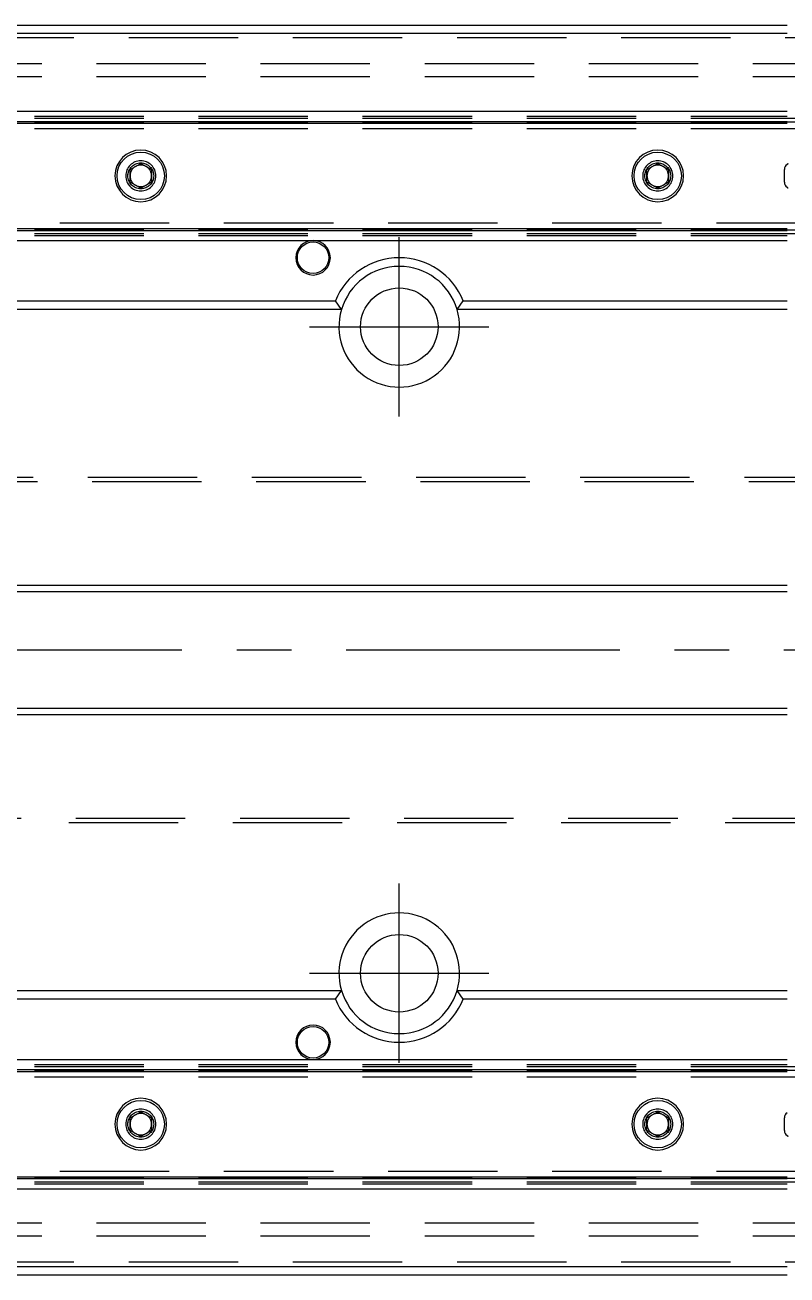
# Model space of a CAD drawing. Extents: x -18 to 1046, y -319 to 82.
# Drawn here: x 246.6 to 335, y -72.5 to 72.5 of the extents above; entities that cross this region are included whole.
import ezdxf

# ---------------------------------------------------------------- set-up
doc = ezdxf.new("R2010")
doc.units = 0
doc.linetypes.add('CENTER', pattern=[50.8, 31.75, -6.35, 6.35, -6.35])
doc.linetypes.add('DASHED', pattern=[19.05, 12.7, -6.35])
doc.layers.get('0').update_dxf_attribs({"linetype": 'CONTINUOUS'})
doc.layers.add('CENTER', color=1, linetype='CENTER')

msp = doc.modelspace()

# ---------------------------------------------------------------- linework, layer by layer
at = {"color": 7, "linetype": 'CONTINUOUS'}
for p, q in [((2, 72.5), (335, 72.5)), ((335, 71.5), (1, 71.5)), ((0, 62.5), (335, 62.5)), ((0, 61.32), (335, 61.32)), ((0, 61.1), (335, 61.1)), ((258.75, 55.72), (260, 56.44)), ((258.75, 54.28), (258.75, 55.72)), ((260, 56.44), (261.25, 55.72)), ((261.25, 55.72), (261.25, 54.28)), ((318.75, 55.72), (320, 56.44)), ((318.75, 54.28), (318.75, 55.72)), ((320, 56.44), (321.25, 55.72)), ((321.25, 55.72), (321.25, 54.28)), ((334.7, 55), (334.7, 55.75)), ((260, 53.56), (258.75, 54.28)), ((261.25, 54.28), (260, 53.56)), ((320, 53.56), (318.75, 54.28)), ((321.25, 54.28), (320, 53.56)), ((334.7, 54.25), (334.7, 55)), ((0, 48.9), (335, 48.9)), ((0, 48.68), (335, 48.68)), ((0, 47.5), (335, 47.5)), ((283.29, 39.5), (176.71, 39.5)), ((177.42, 40.5), (282.58, 40.5)), ((283.29, 39.5), (282.58, 40.5)), ((296.71, 39.5), (297.42, 40.5)), ((335, 39.5), (296.71, 39.5)), ((297.42, 40.5), (335, 40.5)), ((335, 7.5), (40.5, 7.5)), ((40.5, -7.5), (335, -7.5)), ((176.71, -39.5), (283.29, -39.5)), ((282.58, -40.5), (177.42, -40.5)), ((282.58, -40.5), (283.29, -39.5)), ((296.71, -39.5), (335, -39.5)), ((297.42, -40.5), (296.71, -39.5)), ((335, -40.5), (297.42, -40.5)), ((0, -47.5), (335, -47.5)), ((0, -48.68), (335, -48.68)), ((0, -48.9), (335, -48.9)), ((258.75, -54.28), (260, -53.56)), ((260, -53.56), (261.25, -54.28)), ((318.75, -54.28), (320, -53.56)), ((320, -53.56), (321.25, -54.28)), ((258.75, -55.72), (258.75, -54.28)), ((261.25, -54.28), (261.25, -55.72)), ((318.75, -55.72), (318.75, -54.28)), ((321.25, -54.28), (321.25, -55.72)), ((334.7, -55), (334.7, -54.25)), ((334.7, -55.75), (334.7, -55)), ((260, -56.44), (258.75, -55.72)), ((261.25, -55.72), (260, -56.44)), ((320, -56.44), (318.75, -55.72)), ((321.25, -55.72), (320, -56.44)), ((0, -61.1), (335, -61.1)), ((0, -61.32), (335, -61.32)), ((0, -62.5), (335, -62.5)), ((1, -71.5), (335, -71.5)), ((335, -72.5), (2, -72.5))]:
    msp.add_line(p, q, dxfattribs=at)
at = {"color": 3, "linetype": 'DASHED'}
for p, q in [((347.5, 71), (0.5, 71)), ((820, 68), (0, 68)), ((820, 66.5), (0, 66.5)), ((0, 61.91), (335, 61.91)), ((0, 61.7), (820, 61.7)), ((0, 61.26), (339.5, 61.26)), ((0, 60.5), (339.5, 60.5)), ((258.5, 55), (258.52, 55.22)), ((318.5, 55), (318.52, 55.22)), ((339.5, 49.5), (0, 49.5)), ((0, 48.74), (339.5, 48.74)), ((0, 48.3), (820, 48.3)), ((0, 48.09), (335, 48.09)), ((819, 20), (61.14, 20)), ((819.5, 19.5), (61.97, 19.5)), ((61.14, -20), (819, -20)), ((61.97, -19.5), (819.5, -19.5)), ((0, -48.09), (335, -48.09)), ((0, -48.3), (820, -48.3)), ((0, -48.74), (339.5, -48.74)), ((0, -49.5), (339.5, -49.5)), ((258.5, -55), (258.52, -54.75)), ((318.5, -55), (318.52, -54.75)), ((339.5, -60.5), (0, -60.5)), ((0, -61.26), (339.5, -61.26)), ((0, -61.7), (820, -61.7)), ((0, -61.91), (335, -61.91)), ((820, -66.5), (0, -66.5)), ((820, -68), (0, -68)), ((347.5, -71), (0.5, -71))]:
    msp.add_line(p, q, dxfattribs=at)
at = {"color": 3, "linetype": 'CONTINUOUS'}
for p, q in [((335, 6.75), (40.5, 6.75)), ((40.5, -6.75), (335, -6.75))]:
    msp.add_line(p, q, dxfattribs=at)
at = {"color": 7, "linetype": 'CONTINUOUS'}
for centre, radius in [((260, 55), 2.75), ((320, 55), 2.75), ((290, 37.5), 4.5), ((290, -37.5), 4.5), ((260, -55), 2.75), ((320, -55), 2.75)]:
    msp.add_circle(centre, radius, dxfattribs=at)
at = {"color": 3, "linetype": 'DASHED'}
for centre in [(260, 55), (320, 55), (260, -55), (320, -55)]:
    msp.add_circle(centre, 1.5, dxfattribs=at)
at = {"color": 3, "linetype": 'CONTINUOUS'}
for centre in [(280, 45.5), (280, -45.5)]:
    msp.add_circle(centre, 1.83, dxfattribs=at)
at = {"color": 7, "linetype": 'CONTINUOUS'}
for centre, radius, start, end in [((260, 55), 3, 0, 180), ((320, 55), 3, 0, 180), ((335.4, 55.75), 0.7, 124.8499, 180), ((260, 55), 3, 180, 0), ((320, 55), 3, 180, 0), ((335.4, 54.25), 0.7, 180, 235.1501), ((280, 45.5), 2, 180, 90), ((280, 45.5), 2, 90, 180), ((290, 37.5), 8, 22.0243, 157.9757), ((290, 37.5), 7, 16.6015, 163.3985), ((290, 37.5), 7, 163.3985, 16.6015), ((290, -37.5), 7, 343.3985, 196.6015), ((290, -37.5), 8, 202.0243, 337.9757), ((290, -37.5), 7, 196.6015, 343.3985), ((280, -45.5), 2, 270, 180), ((280, -45.5), 2, 180, 270), ((260, -55), 3, 0, 180), ((320, -55), 3, 0, 180), ((260, -55), 3, 180, 0), ((320, -55), 3, 180, 0), ((335.4, -54.25), 0.7, 124.8499, 180), ((335.4, -55.75), 0.7, 180, 235.1501)]:
    msp.add_arc(centre, radius, start, end, dxfattribs=at)
at = {"color": 3, "linetype": 'DASHED'}
for centre, radius, start, end in [((260, 55), 1.75, 0, 180), ((320, 55), 1.75, 0, 180), ((260, 55), 1.25, 120, 180), ((260, 55), 1.25, 60, 120), ((260, 55), 1.25, 0, 60), ((320, 55), 1.25, 120, 180), ((320, 55), 1.25, 60, 120), ((320, 55), 1.25, 0, 60), ((335.4, 55.75), 0.7, 113.3901, 124.8499), ((260, 55), 1.75, 180, 0), ((260, 55), 1.25, 180, 240), ((260, 55), 1.25, 240, 300), ((260, 55), 1.25, 300, 0), ((320, 55), 1.75, 180, 0), ((320, 55), 1.25, 180, 240), ((320, 55), 1.25, 240, 300), ((320, 55), 1.25, 300, 0), ((335.4, 54.25), 0.7, 235.1501, 246.6201), ((260, -55), 1.75, 0, 180), ((320, -55), 1.75, 0, 180), ((260, -55), 1.75, 180, 0), ((260, -55), 1.25, 120, 180), ((260, -55), 1.25, 180, 240), ((260, -55), 1.25, 60, 120), ((260, -55), 1.25, 0, 60), ((260, -55), 1.25, 300, 0), ((320, -55), 1.75, 180, 0), ((320, -55), 1.25, 120, 180), ((320, -55), 1.25, 180, 240), ((320, -55), 1.25, 60, 120), ((320, -55), 1.25, 0, 60), ((320, -55), 1.25, 300, 0), ((260, -55), 1.25, 240, 300), ((320, -55), 1.25, 240, 300), ((335.4, -55.75), 0.7, 235.1501, 246.6201)]:
    msp.add_arc(centre, radius, start, end, dxfattribs=at)
at = {"layer": 'CENTER', "color": 1, "linetype": 'CENTER'}
for p, q in [((290, 27.1), (290, 47.9)), ((279.6, 37.5), (300.4, 37.5)), ((874.38, 0), (-11.2, 0)), ((290, -47.9), (290, -27.1)), ((279.6, -37.5), (300.4, -37.5))]:
    msp.add_line(p, q, dxfattribs=at)

doc.saveas('drawing.dxf')
